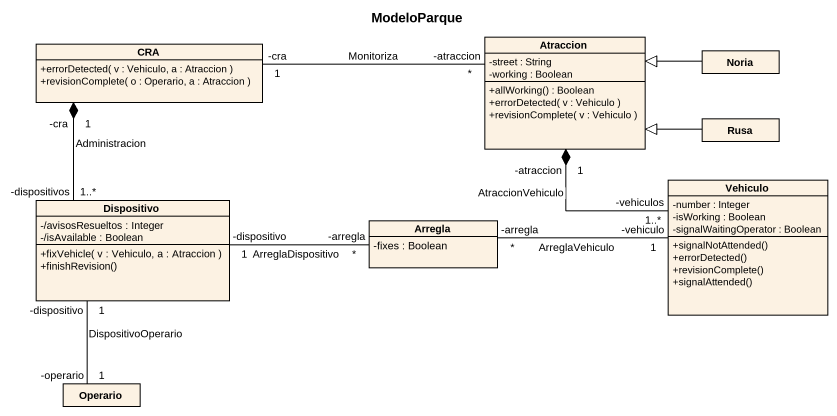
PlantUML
@startuml
title ModeloParque
hide circle
hide empty members
skinparam classAttributeIconSize 0
class CRA {
  +errorDetected( v : Vehiculo, a : Atraccion )
  +revisionComplete( o : Operario, a : Atraccion )
}
class Atraccion {
  -street : String
  -working : Boolean
  +allWorking() : Boolean
  +errorDetected( v : Vehiculo )
  +revisionComplete( v : Vehiculo )
}
class Noria
class Rusa
class Vehiculo {
  -number : Integer
  -isWorking : Boolean
  -signalWaitingOperator : Boolean
  +signalNotAttended()
  +errorDetected()
  +revisionComplete()
  +signalAttended()
}
class Dispositivo {
  -/avisosResueltos : Integer
  -/isAvailable : Boolean
  +fixVehicle( v : Vehiculo, a : Atraccion )
  +finishRevision()
}
class Arregla {
  -fixes : Boolean
}
class Operario
CRA "1\n-cra" *-- "-dispositivos\n1..*" Dispositivo : Administracion
Atraccion "*\n-atraccion" -left- "-cra\n1" CRA : Monitoriza
Atraccion "-atraccion\n1" *-- "-vehiculos\n1..*" Vehiculo : AtraccionVehiculo
Noria -left-|> Atraccion
Rusa -left-|> Atraccion
Dispositivo "-dispositivo\n1" -right- "-arregla\n*" Arregla : ArreglaDispositivo
Arregla "-arregla\n*" -right- "-vehiculo\n1" Vehiculo : ArreglaVehiculo
Operario "-operario\n1" -up- "-dispositivo\n1" Dispositivo : DispositivoOperario
@enduml
